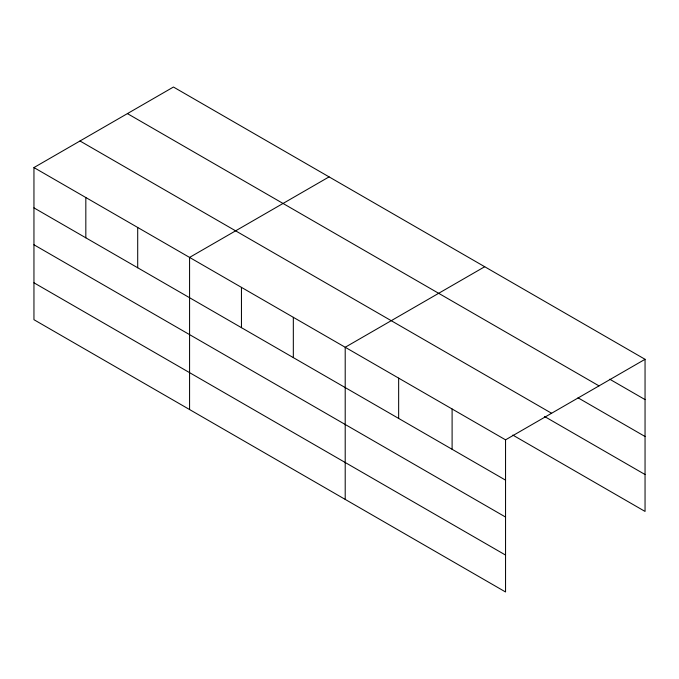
<?xml version="1.0" encoding="UTF-8"?>
<svg xmlns="http://www.w3.org/2000/svg" width="679" height="679" viewBox="0 0 679 679"><rect width="100%" height="100%" fill="white"/><g stroke="black" fill="none" stroke-linecap="round" stroke-linejoin="round"><path stroke-width="1.02" d="M33.95 167.569L505.549 439.839L505.549 591.969L33.95 319.699L33.95 167.569L173.451 87.031L645.05 359.301L645.05 511.431L512.789 435.069M329.077 176.88L189.577 257.417L189.577 409.547M484.704 266.728L345.204 347.266L345.204 499.396M505.549 439.839L645.05 359.301M609.717 379.205L645.05 399.6M127.414 113.605L599.014 385.884M578.016 397.801L645.05 436.504M79.986 140.986L551.586 413.265M544.499 416.473L645.05 474.528M33.95 207.867L505.549 480.146M33.95 244.771L505.549 517.05M33.95 282.795L505.549 555.066M452.104 408.987L452.104 449.286M398.649 378.127L398.649 418.425M293.328 317.322L293.328 357.621M241.452 287.37L241.452 327.668M137.701 227.465L137.701 267.772M85.826 197.521L85.826 237.82"/></g></svg>
